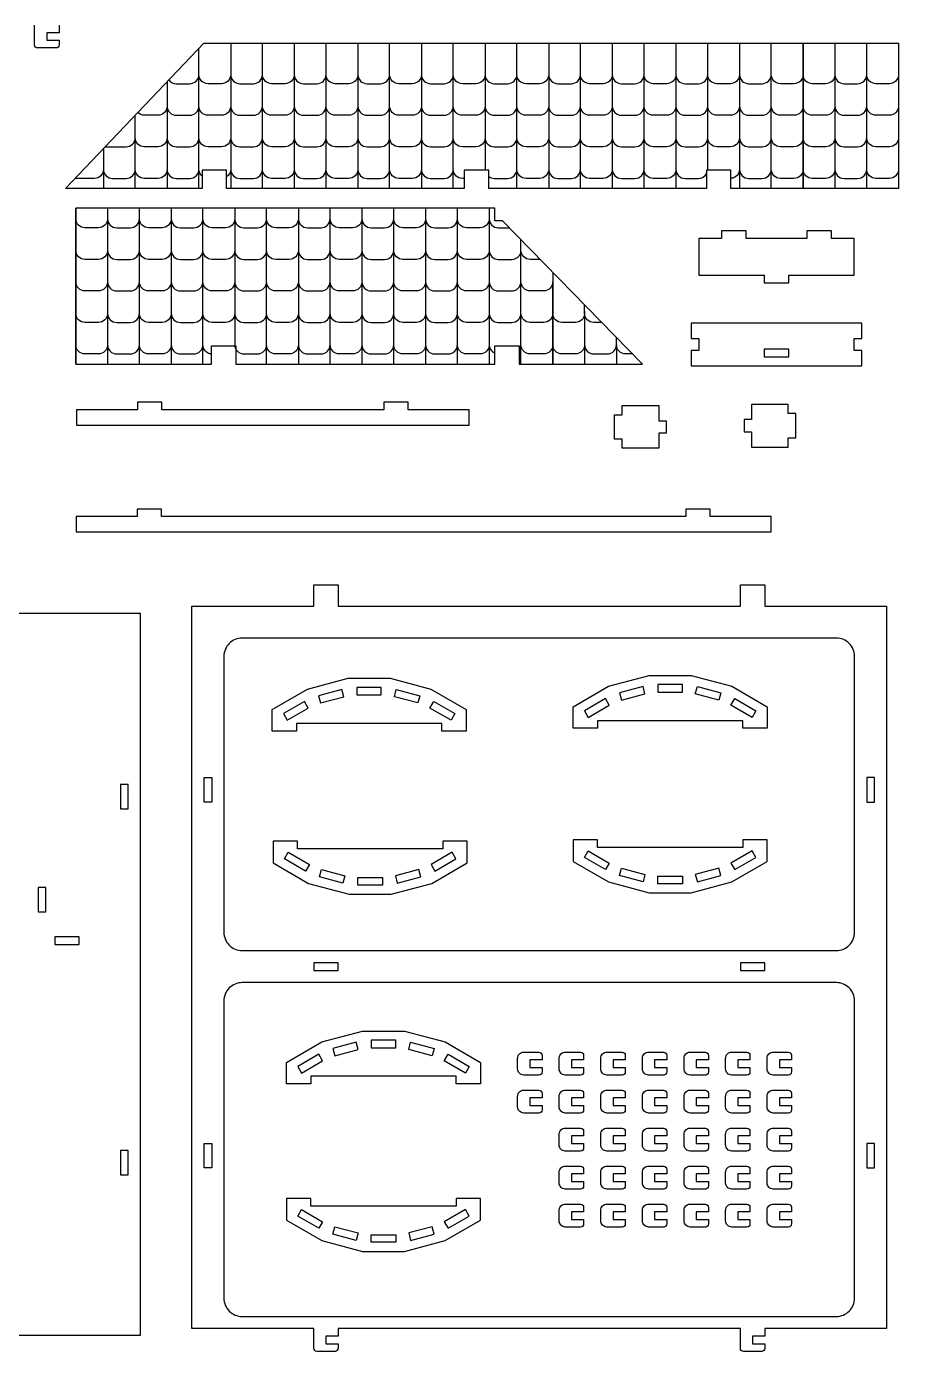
# Model space of a CAD drawing. Extents: x 450 to 4912, y 968 to 4415.
# Drawn here: x 3538 to 4912, y 979 to 3065 of the extents above; entities that cross this region are included whole.
import ezdxf

# ---------------------------------------------------------------- set-up
doc = ezdxf.new("R2010")
doc.units = 0
doc.header["$MEASUREMENT"] = 0
doc.layers.add('LAYER1', color=18, linetype='CONTINUOUS')

msp = doc.modelspace()

# ---------------------------------------------------------------- linework, layer by layer
at = {"layer": 'LAYER1'}
for points in [[(3589.5, 3067.3), (3589.5, 3055.3), (3570.3, 3055.3), (3570.3, 3043.3), (3589.5, 3043.3), (3589.5, 3036.1, -0.414214), (3584.7, 3031.3), (3555.9, 3031.3, -0.414214), (3551.1, 3036.1), (3551.1, 3067.3)], [(3762.4, 2980.9, 0.240596), (3774.1, 2975), (3795.4, 2975, 0.414214), (3809.8, 2989.4), (3809.8, 3030.7)], [(3859.9, 3038.7), (3859.9, 2989.4, -0.414214), (3845.5, 2975), (3824.2, 2975, -0.414214), (3809.8, 2989.4), (3809.8, 3022.5)], [(3859.9, 3038.7), (3859.9, 2989.4, 0.414214), (3874.3, 2975), (3895.6, 2975, 0.414214), (3910, 2989.4), (3910, 3038.7)], [(3960.1, 3038.7), (3960.1, 2989.4, -0.414214), (3945.7, 2975), (3924.4, 2975, -0.414214), (3910, 2989.4), (3910, 3038.7)], [(3960.1, 3038.7), (3960.1, 2989.4, 0.414214), (3974.5, 2975), (3995.8, 2975, 0.414214), (4010.2, 2989.4), (4010.2, 3038.7)], [(4060.3, 3038.7), (4060.3, 2989.4, -0.414214), (4045.9, 2975), (4024.6, 2975, -0.414214), (4010.2, 2989.4), (4010.2, 3038.7)], [(4060.3, 3038.7), (4060.3, 2989.4, 0.414214), (4074.7, 2975), (4095.9, 2975, 0.414214), (4110.3, 2989.4), (4110.3, 3038.7)], [(4160.4, 3038.7), (4160.4, 2989.4, -0.414214), (4146, 2975), (4124.7, 2975, -0.414214), (4110.3, 2989.4), (4110.3, 3038.7)], [(4160.4, 3038.7), (4160.4, 2989.4, 0.414214), (4174.8, 2975), (4196.1, 2975, 0.414214), (4210.5, 2989.4), (4210.5, 3038.7)], [(4260.6, 3038.7), (4260.6, 2989.4, -0.414214), (4246.2, 2975), (4224.9, 2975, -0.414214), (4210.5, 2989.4), (4210.5, 3038.7)], [(4260.6, 3038.7), (4260.6, 2989.4, 0.414214), (4275, 2975), (4296.3, 2975, 0.414214), (4310.7, 2989.4), (4310.7, 3038.7)], [(4360.8, 3038.7), (4360.8, 2989.4, -0.414214), (4346.4, 2975), (4325.1, 2975, -0.414214), (4310.7, 2989.4), (4310.7, 3038.7)], [(4360.8, 3038.7), (4360.8, 2989.4, 0.414214), (4375.2, 2975), (4396.5, 2975, 0.414214), (4410.9, 2989.4), (4410.9, 3038.7)], [(4461, 3038.7), (4461, 2989.4, -0.414214), (4446.6, 2975), (4425.3, 2975, -0.414214), (4410.9, 2989.4), (4410.9, 3038.7)], [(4461, 3038.7), (4461, 2989.4, 0.414214), (4475.4, 2975), (4496.7, 2975, 0.414214), (4511.1, 2989.4), (4511.1, 3038.7)], [(4561.2, 3038.7), (4561.2, 2989.4, -0.414214), (4546.8, 2975), (4525.5, 2975, -0.414214), (4511.1, 2989.4), (4511.1, 3038.7)], [(4561.2, 3038.7), (4561.2, 2989.4, 0.414214), (4575.6, 2975), (4596.9, 2975, 0.414214), (4611.3, 2989.4), (4611.3, 3038.7)], [(4661.4, 3038.7), (4661.4, 2989.4, -0.414214), (4647, 2975), (4625.7, 2975, -0.414214), (4611.3, 2989.4), (4611.3, 3038.7)], [(4661.4, 3038.7), (4661.4, 2989.4, 0.414214), (4675.8, 2975), (4697.1, 2975, 0.414214), (4711.5, 2989.4), (4711.5, 3038.7)], [(4761.6, 3038.7), (4761.6, 2989.4, -0.414214), (4747.2, 2975), (4725.9, 2975, -0.414214), (4711.5, 2989.4), (4711.5, 3038.7)], [(4811.7, 3038.7), (4811.7, 2989.4, -0.414214), (4797.3, 2975), (4776, 2975, -0.414214), (4761.6, 2989.4), (4761.6, 3038.7)], [(4811.7, 3038.7), (4811.7, 2989.4, 0.414214), (4826.1, 2975), (4847.4, 2975, 0.414214), (4861.8, 2989.4), (4861.8, 3038.7)], [(4911.9, 3038.7), (4911.9, 2989.4, -0.414214), (4897.5, 2975), (4876.2, 2975, -0.414214), (4861.8, 2989.4), (4861.8, 3038.7)], [(3759.7, 2978.1), (3759.7, 2939.7, 0.414214), (3774.1, 2925.3), (3795.4, 2925.3, 0.414214), (3809.8, 2939.7), (3809.8, 2989.4)], [(3859.9, 2989.4), (3859.9, 2939.7, -0.414214), (3845.5, 2925.3), (3824.2, 2925.3, -0.414214), (3809.8, 2939.7), (3809.8, 2989.4)], [(3859.9, 2989.4), (3859.9, 2939.7, 0.414214), (3874.3, 2925.3), (3895.6, 2925.3, 0.414214), (3910, 2939.7), (3910, 2989.4)], [(3960.1, 2989.4), (3960.1, 2939.7, -0.414214), (3945.7, 2925.3), (3924.4, 2925.3, -0.414214), (3910, 2939.7), (3910, 2989.4)], [(3960.1, 2989.4), (3960.1, 2939.7, 0.414214), (3974.5, 2925.3), (3995.8, 2925.3, 0.414214), (4010.2, 2939.7), (4010.2, 2989.4)], [(4060.3, 2989.4), (4060.3, 2939.7, -0.414214), (4045.9, 2925.3), (4024.6, 2925.3, -0.414214), (4010.2, 2939.7), (4010.2, 2989.4)], [(4060.3, 2989.4), (4060.3, 2939.7, 0.414214), (4074.7, 2925.3), (4095.9, 2925.3, 0.414214), (4110.3, 2939.7), (4110.3, 2989.4)], [(4160.4, 2989.4), (4160.4, 2939.7, -0.414214), (4146, 2925.3), (4124.7, 2925.3, -0.414214), (4110.3, 2939.7), (4110.3, 2989.4)], [(4160.4, 2989.4), (4160.4, 2939.7, 0.414214), (4174.8, 2925.3), (4196.1, 2925.3, 0.414214), (4210.5, 2939.7), (4210.5, 2989.4)], [(4260.6, 2989.4), (4260.6, 2939.7, -0.414214), (4246.2, 2925.3), (4224.9, 2925.3, -0.414214), (4210.5, 2939.7), (4210.5, 2989.4)], [(4260.6, 2989.4), (4260.6, 2939.7, 0.414214), (4275, 2925.3), (4296.3, 2925.3, 0.414214), (4310.7, 2939.7), (4310.7, 2989.4)], [(4360.8, 2989.4), (4360.8, 2939.7, -0.414214), (4346.4, 2925.3), (4325.1, 2925.3, -0.414214), (4310.7, 2939.7), (4310.7, 2989.4)], [(4360.8, 2989.4), (4360.8, 2939.7, 0.414214), (4375.2, 2925.3), (4396.5, 2925.3, 0.414214), (4410.9, 2939.7), (4410.9, 2989.4)], [(4461, 2989.4), (4461, 2939.7, -0.414214), (4446.6, 2925.3), (4425.3, 2925.3, -0.414214), (4410.9, 2939.7), (4410.9, 2989.4)], [(4461, 2989.4), (4461, 2939.7, 0.414214), (4475.4, 2925.3), (4496.7, 2925.3, 0.414214), (4511.1, 2939.7), (4511.1, 2989.4)], [(4561.2, 2989.4), (4561.2, 2939.7, -0.414214), (4546.8, 2925.3), (4525.5, 2925.3, -0.414214), (4511.1, 2939.7), (4511.1, 2989.4)], [(4561.2, 2989.4), (4561.2, 2939.7, 0.414214), (4575.6, 2925.3), (4596.9, 2925.3, 0.414214), (4611.3, 2939.7), (4611.3, 2989.4)], [(4661.4, 2989.4), (4661.4, 2939.7, -0.414214), (4647, 2925.3), (4625.7, 2925.3, -0.414214), (4611.3, 2939.7), (4611.3, 2989.4)], [(4661.4, 2989.4), (4661.4, 2939.7, 0.414214), (4675.8, 2925.3), (4697.1, 2925.3, 0.414214), (4711.5, 2939.7), (4711.5, 2989.4)], [(4761.6, 2989.4), (4761.6, 2939.7, -0.414214), (4747.2, 2925.3), (4725.9, 2925.3, -0.414214), (4711.5, 2939.7), (4711.5, 2989.4)], [(4811.7, 2989.4), (4811.7, 2939.7, -0.414214), (4797.3, 2925.3), (4776, 2925.3, -0.414214), (4761.6, 2939.7), (4761.6, 2989.4)], [(4811.7, 2989.4), (4811.7, 2939.7, 0.414214), (4826.1, 2925.3), (4847.4, 2925.3, 0.414214), (4861.8, 2939.7), (4861.8, 2989.4)], [(4911.9, 2989.4), (4911.9, 2939.7, -0.414214), (4897.5, 2925.3), (4876.2, 2925.3, -0.414214), (4861.8, 2939.7), (4861.8, 2989.4)], [(3759.7, 2967.7), (3759.7, 2939.7, -0.414214), (3745.3, 2925.3), (3724, 2925.3, -0.203614), (3713.6, 2929.7)], [(3759.7, 2939.7), (3759.7, 2890, -0.414214), (3745.3, 2875.6), (3724, 2875.6, -0.414214), (3709.6, 2890), (3709.6, 2925.5)], [(3759.7, 2939.7), (3759.7, 2890, 0.414214), (3774.1, 2875.6), (3795.4, 2875.6, 0.414214), (3809.8, 2890), (3809.8, 2939.7)], [(3859.9, 2939.7), (3859.9, 2890, -0.414214), (3845.5, 2875.6), (3824.2, 2875.6, -0.414214), (3809.8, 2890), (3809.8, 2939.7)], [(3859.9, 2939.7), (3859.9, 2890, 0.414214), (3874.3, 2875.6), (3895.6, 2875.6, 0.414214), (3910, 2890), (3910, 2939.7)], [(3960.1, 2939.7), (3960.1, 2890, -0.414214), (3945.7, 2875.6), (3924.4, 2875.6, -0.414214), (3910, 2890), (3910, 2939.7)], [(3960.1, 2939.7), (3960.1, 2890, 0.414214), (3974.5, 2875.6), (3995.8, 2875.6, 0.414214), (4010.2, 2890), (4010.2, 2939.7)], [(4060.3, 2939.7), (4060.3, 2890, -0.414214), (4045.9, 2875.6), (4024.6, 2875.6, -0.414214), (4010.2, 2890), (4010.2, 2939.7)], [(4060.3, 2939.7), (4060.3, 2890, 0.414214), (4074.7, 2875.6), (4095.9, 2875.6, 0.414214), (4110.3, 2890), (4110.3, 2939.7)], [(4160.4, 2939.7), (4160.4, 2890, -0.414214), (4146, 2875.6), (4124.7, 2875.6, -0.414214), (4110.3, 2890), (4110.3, 2939.7)], [(4160.4, 2939.7), (4160.4, 2890, 0.414214), (4174.8, 2875.6), (4196.1, 2875.6, 0.414214), (4210.5, 2890), (4210.5, 2939.7)], [(4260.6, 2939.7), (4260.6, 2890, -0.414214), (4246.2, 2875.6), (4224.9, 2875.6, -0.414214), (4210.5, 2890), (4210.5, 2939.7)], [(4260.6, 2939.7), (4260.6, 2890, 0.414214), (4275, 2875.6), (4296.3, 2875.6, 0.414214), (4310.7, 2890), (4310.7, 2939.7)], [(4360.8, 2939.7), (4360.8, 2890, -0.414214), (4346.4, 2875.6), (4325.1, 2875.6, -0.414214), (4310.7, 2890), (4310.7, 2939.7)], [(4360.8, 2939.7), (4360.8, 2890, 0.414214), (4375.2, 2875.6), (4396.5, 2875.6, 0.414214), (4410.9, 2890), (4410.9, 2939.7)], [(4461, 2939.7), (4461, 2890, -0.414214), (4446.6, 2875.6), (4425.3, 2875.6, -0.414214), (4410.9, 2890), (4410.9, 2939.7)], [(4461, 2939.7), (4461, 2890, 0.414214), (4475.4, 2875.6), (4496.7, 2875.6, 0.414214), (4511.1, 2890), (4511.1, 2939.7)], [(4561.2, 2939.7), (4561.2, 2890, -0.414214), (4546.8, 2875.6), (4525.5, 2875.6, -0.414214), (4511.1, 2890), (4511.1, 2939.7)], [(4561.2, 2939.7), (4561.2, 2890, 0.414214), (4575.6, 2875.6), (4596.9, 2875.6, 0.414214), (4611.3, 2890), (4611.3, 2939.7)], [(4661.4, 2939.7), (4661.4, 2890, -0.414214), (4647, 2875.6), (4625.7, 2875.6, -0.414214), (4611.3, 2890), (4611.3, 2939.7)], [(4661.4, 2939.7), (4661.4, 2890, 0.414214), (4675.8, 2875.6), (4697.1, 2875.6, 0.414214), (4711.5, 2890), (4711.5, 2939.7)], [(4761.6, 2939.7), (4761.6, 2890, -0.414214), (4747.2, 2875.6), (4725.9, 2875.6, -0.414214), (4711.5, 2890), (4711.5, 2939.7)], [(4811.7, 2939.7), (4811.7, 2890, -0.414214), (4797.3, 2875.6), (4776, 2875.6, -0.414214), (4761.6, 2890), (4761.6, 2939.7)], [(4811.7, 2939.7), (4811.7, 2890, 0.414214), (4826.1, 2875.6), (4847.4, 2875.6, 0.414214), (4861.8, 2890), (4861.8, 2939.7)], [(4911.9, 2939.7), (4911.9, 2890, -0.414214), (4897.5, 2875.6), (4876.2, 2875.6, -0.414214), (4861.8, 2890), (4861.8, 2939.7)], [(3662.1, 2875.6), (3695.2, 2875.6, 0.414214), (3709.6, 2890), (3709.6, 2912.8)], [(3659.5, 2857.9), (3659.5, 2840.3, 0.414214), (3673.9, 2825.9), (3695.2, 2825.9, 0.414214), (3709.6, 2840.3), (3709.6, 2890)], [(3759.7, 2890), (3759.7, 2840.3, -0.414214), (3745.3, 2825.9), (3724, 2825.9, -0.414214), (3709.6, 2840.3), (3709.6, 2890)], [(3759.7, 2890), (3759.7, 2840.3, 0.414214), (3774.1, 2825.9), (3795.4, 2825.9, 0.414214), (3809.8, 2840.3), (3809.8, 2890)], [(3815.1, 2829.2, -0.225173), (3809.8, 2840.3), (3809.8, 2890)], [(3859.9, 2890), (3859.9, 2840.3, -0.250585), (3853.5, 2828.4)], [(3859.9, 2890), (3859.9, 2840.3, 0.414214), (3874.3, 2825.9), (3895.6, 2825.9, 0.414214), (3910, 2840.3), (3910, 2890)], [(3960.1, 2890), (3960.1, 2840.3, -0.414214), (3945.7, 2825.9), (3924.4, 2825.9, -0.414214), (3910, 2840.3), (3910, 2890)], [(3960.1, 2890), (3960.1, 2840.3, 0.414214), (3974.5, 2825.9), (3995.8, 2825.9, 0.414214), (4010.2, 2840.3), (4010.2, 2890)], [(4060.3, 2890), (4060.3, 2840.3, -0.414214), (4045.9, 2825.9), (4024.6, 2825.9, -0.414214), (4010.2, 2840.3), (4010.2, 2890)], [(4060.3, 2890), (4060.3, 2840.3, 0.414214), (4074.7, 2825.9), (4095.9, 2825.9, 0.414214), (4110.3, 2840.3), (4110.3, 2890)], [(4160.4, 2890), (4160.4, 2840.3, -0.414214), (4146, 2825.9), (4124.7, 2825.9, -0.414214), (4110.3, 2840.3), (4110.3, 2890)], [(4160.4, 2890), (4160.4, 2840.3, 0.414214), (4174.8, 2825.9), (4196.1, 2825.9, 0.414214), (4210.5, 2840.3), (4210.5, 2890)], [(4227.9, 2825.9), (4224.9, 2825.9, -0.414214), (4210.5, 2840.3), (4210.5, 2890)], [(4260.6, 2890), (4260.6, 2840.3, 0.02405), (4260.7, 2839)], [(4260.6, 2890), (4260.6, 2840.3, -0.02405), (4260.6, 2839)], [(4266.3, 2828.9, 0.165063), (4275, 2825.9), (4296.3, 2825.9, 0.414214), (4310.7, 2840.3), (4310.7, 2890)], [(4360.8, 2890), (4360.8, 2840.3, -0.414214), (4346.4, 2825.9), (4325.1, 2825.9, -0.414214), (4310.7, 2840.3), (4310.7, 2890)], [(4360.8, 2890), (4360.8, 2840.3, 0.414214), (4375.2, 2825.9), (4396.5, 2825.9, 0.414214), (4410.9, 2840.3), (4410.9, 2890)], [(4461, 2890), (4461, 2840.3, -0.414214), (4446.6, 2825.9), (4425.3, 2825.9, -0.414214), (4410.9, 2840.3), (4410.9, 2890)], [(4461, 2890), (4461, 2840.3, 0.414214), (4475.4, 2825.9), (4496.7, 2825.9, 0.414214), (4511.1, 2840.3), (4511.1, 2890)], [(4561.2, 2890), (4561.2, 2840.3, -0.414214), (4546.8, 2825.9), (4525.5, 2825.9, -0.414214), (4511.1, 2840.3), (4511.1, 2890)], [(4561.2, 2890), (4561.2, 2840.3, 0.414214), (4575.6, 2825.9), (4596.9, 2825.9, 0.2717), (4609.5, 2833.3)], [(4611.2, 2839, 0.02405), (4611.3, 2840.3), (4611.3, 2890)], [(4611.4, 2839, -0.02405), (4611.3, 2840.3), (4611.3, 2890)], [(4661.4, 2890), (4661.4, 2840.3, -0.396511), (4647.9, 2826)], [(4661.4, 2890), (4661.4, 2840.3, 0.414214), (4675.8, 2825.9), (4697.1, 2825.9, 0.414214), (4711.5, 2840.3), (4711.5, 2890)], [(4761.6, 2890), (4761.6, 2840.3, -0.414214), (4747.2, 2825.9), (4725.9, 2825.9, -0.414214), (4711.5, 2840.3), (4711.5, 2890)], [(4811.7, 2890), (4811.7, 2840.3, -0.414214), (4797.3, 2825.9), (4776, 2825.9, -0.414214), (4761.6, 2840.3), (4761.6, 2890)], [(4811.7, 2890), (4811.7, 2840.3, 0.414214), (4826.1, 2825.9), (4847.4, 2825.9, 0.414214), (4861.8, 2840.3), (4861.8, 2890)], [(4911.9, 2890), (4911.9, 2840.3, -0.414214), (4897.5, 2825.9), (4876.2, 2825.9, -0.414214), (4861.8, 2840.3), (4861.8, 2890)], [(3659.5, 2872.9), (3659.5, 2840.3, -0.414214), (3645.1, 2825.9), (3614.8, 2825.9)], [(3666, 2778.8), (3666, 2762.5, -0.414214), (3651.6, 2748.1), (3630.3, 2748.1, -0.414214), (3615.9, 2762.5), (3615.9, 2778.8)], [(3666, 2778.8), (3666, 2762.5, 0.414214), (3680.4, 2748.1), (3701.7, 2748.1, 0.414214), (3716.1, 2762.5), (3716.1, 2778.8)], [(3766.2, 2778.8), (3766.2, 2762.5, -0.414214), (3751.8, 2748.1), (3730.5, 2748.1, -0.414214), (3716.1, 2762.5), (3716.1, 2778.8)], [(3766.2, 2778.8), (3766.2, 2762.5, 0.414214), (3780.6, 2748.1), (3801.8, 2748.1, 0.414214), (3816.2, 2762.5), (3816.2, 2778.8)], [(3866.3, 2778.8), (3866.3, 2762.5, -0.414214), (3851.9, 2748.1), (3830.6, 2748.1, -0.414214), (3816.2, 2762.5), (3816.2, 2778.8)], [(3866.3, 2778.8), (3866.3, 2762.5, 0.414214), (3880.7, 2748.1), (3902, 2748.1, 0.414214), (3916.4, 2762.5), (3916.4, 2778.8)], [(3966.5, 2778.8), (3966.5, 2762.5, -0.414214), (3952.1, 2748.1), (3930.8, 2748.1, -0.414214), (3916.4, 2762.5), (3916.4, 2778.8)], [(3966.5, 2778.8), (3966.5, 2762.5, 0.414214), (3980.9, 2748.1), (4002.2, 2748.1, 0.414214), (4016.6, 2762.5), (4016.6, 2778.8)], [(4066.7, 2778.8), (4066.7, 2762.5, -0.414214), (4052.3, 2748.1), (4031, 2748.1, -0.414214), (4016.6, 2762.5), (4016.6, 2778.8)], [(4066.7, 2778.8), (4066.7, 2762.5, 0.414214), (4081.1, 2748.1), (4102.4, 2748.1, 0.414214), (4116.8, 2762.5), (4116.8, 2778.8)], [(4166.9, 2778.8), (4166.9, 2762.5, -0.414214), (4152.5, 2748.1), (4131.2, 2748.1, -0.414214), (4116.8, 2762.5), (4116.8, 2778.8)], [(4166.9, 2778.8), (4166.9, 2762.5, 0.414214), (4181.3, 2748.1), (4202.6, 2748.1, 0.414214), (4217, 2762.5), (4217, 2778.8)], [(4267.1, 2778.8), (4267.1, 2762.5, -0.414214), (4252.7, 2748.1), (4231.4, 2748.1, -0.414214), (4217, 2762.5), (4217, 2778.8)], [(4267.1, 2778.8), (4267.1, 2762.5, 0.414214), (4281.5, 2748.1), (4298.5, 2748.1)], [(3666, 2762.2), (3666, 2712.8, -0.414214), (3651.6, 2698.4), (3630.3, 2698.4, -0.414214), (3615.9, 2712.8), (3615.9, 2762.2)], [(3666, 2762.2), (3666, 2712.8, 0.414214), (3680.4, 2698.4), (3701.7, 2698.4, 0.414214), (3716.1, 2712.8), (3716.1, 2762.2)], [(3766.2, 2762.2), (3766.2, 2712.8, -0.414214), (3751.8, 2698.4), (3730.5, 2698.4, -0.414214), (3716.1, 2712.8), (3716.1, 2762.2)], [(3766.2, 2762.2), (3766.2, 2712.8, 0.414214), (3780.6, 2698.4), (3801.8, 2698.4, 0.414214), (3816.2, 2712.8), (3816.2, 2762.2)], [(3866.3, 2762.2), (3866.3, 2712.8, -0.414214), (3851.9, 2698.4), (3830.6, 2698.4, -0.414214), (3816.2, 2712.8), (3816.2, 2762.2)], [(3866.3, 2762.2), (3866.3, 2712.8, 0.414214), (3880.7, 2698.4), (3902, 2698.4, 0.414214), (3916.4, 2712.8), (3916.4, 2762.2)], [(3966.5, 2762.2), (3966.5, 2712.8, -0.414214), (3952.1, 2698.4), (3930.8, 2698.4, -0.414214), (3916.4, 2712.8), (3916.4, 2762.2)], [(3966.5, 2762.2), (3966.5, 2712.8, 0.414214), (3980.9, 2698.4), (4002.2, 2698.4, 0.414214), (4016.6, 2712.8), (4016.6, 2762.2)], [(4066.7, 2762.2), (4066.7, 2712.8, -0.414214), (4052.3, 2698.4), (4031, 2698.4, -0.414214), (4016.6, 2712.8), (4016.6, 2762.2)], [(4066.7, 2762.2), (4066.7, 2712.8, 0.414214), (4081.1, 2698.4), (4102.4, 2698.4, 0.414214), (4116.8, 2712.8), (4116.8, 2762.2)], [(4166.9, 2762.2), (4166.9, 2712.8, -0.414214), (4152.5, 2698.4), (4131.2, 2698.4, -0.414214), (4116.8, 2712.8), (4116.8, 2762.2)], [(4166.9, 2762.2), (4166.9, 2712.8, 0.414214), (4181.3, 2698.4), (4202.6, 2698.4, 0.414214), (4217, 2712.8), (4217, 2762.2)], [(4267.1, 2762.2), (4267.1, 2712.8, -0.414214), (4252.7, 2698.4), (4231.4, 2698.4, -0.414214), (4217, 2712.8), (4217, 2762.2)], [(4267.1, 2762.2), (4267.1, 2712.8, 0.414214), (4281.5, 2698.4), (4302.8, 2698.4, 0.3358), (4316.7, 2708.9)], [(3666, 2712.8), (3666, 2663.1, -0.414214), (3651.6, 2648.7), (3630.3, 2648.7, -0.414214), (3615.9, 2663.1), (3615.9, 2712.8)], [(3666, 2712.8), (3666, 2663.1, 0.414214), (3680.4, 2648.7), (3701.7, 2648.7, 0.414214), (3716.1, 2663.1), (3716.1, 2712.8)], [(3766.2, 2712.8), (3766.2, 2663.1, -0.414214), (3751.8, 2648.7), (3730.5, 2648.7, -0.414214), (3716.1, 2663.1), (3716.1, 2712.8)], [(3766.2, 2712.8), (3766.2, 2663.1, 0.414214), (3780.6, 2648.7), (3801.8, 2648.7, 0.414214), (3816.2, 2663.1), (3816.2, 2712.8)], [(3866.3, 2712.8), (3866.3, 2663.1, -0.414214), (3851.9, 2648.7), (3830.6, 2648.7, -0.414214), (3816.2, 2663.1), (3816.2, 2712.8)], [(3866.3, 2712.8), (3866.3, 2663.1, 0.414214), (3880.7, 2648.7), (3902, 2648.7, 0.414214), (3916.4, 2663.1), (3916.4, 2712.8)], [(3966.5, 2712.8), (3966.5, 2663.1, -0.414214), (3952.1, 2648.7), (3930.8, 2648.7, -0.414214), (3916.4, 2663.1), (3916.4, 2712.8)], [(3966.5, 2712.8), (3966.5, 2663.1, 0.414214), (3980.9, 2648.7), (4002.2, 2648.7, 0.414214), (4016.6, 2663.1), (4016.6, 2712.8)], [(4066.7, 2712.8), (4066.7, 2663.1, -0.414214), (4052.3, 2648.7), (4031, 2648.7, -0.414214), (4016.6, 2663.1), (4016.6, 2712.8)], [(4066.7, 2712.8), (4066.7, 2663.1, 0.414214), (4081.1, 2648.7), (4102.4, 2648.7, 0.414214), (4116.8, 2663.1), (4116.8, 2712.8)], [(4166.9, 2712.8), (4166.9, 2663.1, -0.414214), (4152.5, 2648.7), (4131.2, 2648.7, -0.414214), (4116.8, 2663.1), (4116.8, 2712.8)], [(4166.9, 2712.8), (4166.9, 2663.1, 0.414214), (4181.3, 2648.7), (4202.6, 2648.7, 0.414214), (4217, 2663.1), (4217, 2712.8)], [(4267.1, 2712.8), (4267.1, 2663.1, -0.414214), (4252.7, 2648.7), (4231.4, 2648.7, -0.414214), (4217, 2663.1), (4217, 2712.8)], [(4267.1, 2712.8), (4267.1, 2663.1, 0.414214), (4281.5, 2648.7), (4302.8, 2648.7, 0.414214), (4317.2, 2663.1), (4317.2, 2708.4)], [(4347.2, 2698.4), (4331.6, 2698.4, -0.414214), (4317.2, 2712.8), (4317.2, 2729)], [(4367.3, 2677.9), (4367.3, 2663.1, -0.414214), (4352.9, 2648.7), (4331.6, 2648.7, -0.414214), (4317.2, 2663.1), (4317.2, 2712.8)], [(3666, 2663.1), (3666, 2613.4, -0.414214), (3651.6, 2599), (3630.3, 2599, -0.414214), (3615.9, 2613.4), (3615.9, 2663.1)], [(3666, 2663.1), (3666, 2613.4, 0.414214), (3680.4, 2599), (3701.7, 2599, 0.414214), (3716.1, 2613.4), (3716.1, 2663.1)], [(3766.2, 2663.1), (3766.2, 2613.4, -0.414214), (3751.8, 2599), (3730.5, 2599, -0.414214), (3716.1, 2613.4), (3716.1, 2663.1)], [(3766.2, 2663.1), (3766.2, 2613.4, 0.414214), (3780.6, 2599), (3801.8, 2599, 0.414214), (3816.2, 2613.4), (3816.2, 2663.1)], [(3866.3, 2663.1), (3866.3, 2613.4, -0.414214), (3851.9, 2599), (3830.6, 2599, -0.414214), (3816.2, 2613.4), (3816.2, 2663.1)], [(3866.3, 2663.1), (3866.3, 2613.4, 0.414214), (3880.7, 2599), (3902, 2599, 0.414214), (3916.4, 2613.4), (3916.4, 2663.1)], [(3966.5, 2663.1), (3966.5, 2613.4, -0.414214), (3952.1, 2599), (3930.8, 2599, -0.414214), (3916.4, 2613.4), (3916.4, 2663.1)], [(3966.5, 2663.1), (3966.5, 2613.4, 0.414214), (3980.9, 2599), (4002.2, 2599, 0.414214), (4016.6, 2613.4), (4016.6, 2663.1)], [(4066.7, 2663.1), (4066.7, 2613.4, -0.414214), (4052.3, 2599), (4031, 2599, -0.414214), (4016.6, 2613.4), (4016.6, 2663.1)], [(4066.7, 2663.1), (4066.7, 2613.4, 0.414214), (4081.1, 2599), (4102.4, 2599, 0.414214), (4116.8, 2613.4), (4116.8, 2663.1)], [(4166.9, 2663.1), (4166.9, 2613.4, -0.414214), (4152.5, 2599), (4131.2, 2599, -0.414214), (4116.8, 2613.4), (4116.8, 2663.1)], [(4166.9, 2663.1), (4166.9, 2613.4, 0.414214), (4181.3, 2599), (4202.6, 2599, 0.414214), (4217, 2613.4), (4217, 2663.1)], [(4267.1, 2663.1), (4267.1, 2613.4, -0.414214), (4252.7, 2599), (4231.4, 2599, -0.414214), (4217, 2613.4), (4217, 2663.1)], [(4267.1, 2663.1), (4267.1, 2613.4, 0.414214), (4281.5, 2599), (4302.8, 2599, 0.414214), (4317.2, 2613.4), (4317.2, 2663.1)], [(4367.3, 2663.1), (4367.3, 2613.4, -0.414214), (4352.9, 2599), (4331.6, 2599, -0.414214), (4317.2, 2613.4), (4317.2, 2663.1)], [(4417.4, 2616.9), (4417.4, 2613.4, -0.414214), (4403, 2599), (4381.7, 2599, -0.414214), (4367.3, 2613.4), (4367.3, 2663.1)], [(3666, 2613.4), (3666, 2563.8, -0.414214), (3651.6, 2549.4), (3630.3, 2549.4, -0.414214), (3615.9, 2563.8), (3615.9, 2613.4)], [(3666, 2613.4), (3666, 2563.8, 0.414214), (3680.4, 2549.4), (3701.7, 2549.4, 0.414214), (3716.1, 2563.8), (3716.1, 2613.4)], [(3766.2, 2613.4), (3766.2, 2563.8, -0.414214), (3751.8, 2549.4), (3730.5, 2549.4, -0.414214), (3716.1, 2563.8), (3716.1, 2613.4)], [(3766.2, 2613.4), (3766.2, 2563.8, 0.414214), (3780.6, 2549.4), (3801.8, 2549.4, 0.414214), (3816.2, 2563.8), (3816.2, 2613.4)], [(3829.5, 2549.4, -0.390382), (3816.2, 2563.8), (3816.2, 2613.4)], [(3866.3, 2613.4), (3866.3, 2563.8, 0.414214), (3880.7, 2549.4), (3902, 2549.4, 0.414214), (3916.4, 2563.8), (3916.4, 2613.4)], [(3866.3, 2613.4), (3866.3, 2563.8, -0.02405), (3866.3, 2562.4)], [(3966.5, 2613.4), (3966.5, 2563.8, -0.414214), (3952.1, 2549.4), (3930.8, 2549.4, -0.414214), (3916.4, 2563.8), (3916.4, 2613.4)], [(3966.5, 2613.4), (3966.5, 2563.8, 0.414214), (3980.9, 2549.4), (4002.2, 2549.4, 0.414214), (4016.6, 2563.8), (4016.6, 2613.4)], [(4066.7, 2613.4), (4066.7, 2563.8, -0.414214), (4052.3, 2549.4), (4031, 2549.4, -0.414214), (4016.6, 2563.8), (4016.6, 2613.4)], [(4066.7, 2613.4), (4066.7, 2563.8, 0.414214), (4081.1, 2549.4), (4102.4, 2549.4, 0.414214), (4116.8, 2563.8), (4116.8, 2613.4)], [(4166.9, 2613.4), (4166.9, 2563.8, -0.414214), (4152.5, 2549.4), (4131.2, 2549.4, -0.414214), (4116.8, 2563.8), (4116.8, 2613.4)], [(4166.9, 2613.4), (4166.9, 2563.8, 0.414214), (4181.3, 2549.4), (4202.6, 2549.4, 0.414214), (4217, 2563.8), (4217, 2613.4)], [(4267.1, 2613.4), (4267.1, 2563.8, -0.414214), (4252.7, 2549.4), (4231.4, 2549.4, -0.414214), (4217, 2563.8), (4217, 2613.4)], [(4267.1, 2613.4), (4267.1, 2563.8, 0.300781), (4275.9, 2550.5)], [(4314.3, 2555, 0.163773), (4317.2, 2563.8), (4317.2, 2613.4)], [(4367.3, 2613.4), (4367.3, 2563.8, -0.414214), (4352.9, 2549.4), (4331.6, 2549.4, -0.414214), (4317.2, 2563.8), (4317.2, 2613.4)], [(4417.4, 2613.4), (4417.4, 2563.8, -0.414214), (4403, 2549.4), (4381.7, 2549.4, -0.414214), (4367.3, 2563.8), (4367.3, 2613.4)], [(4444.5, 2599), (4431.8, 2599, -0.414214), (4417.4, 2613.4), (4417.4, 2626.7)], [(4417.4, 2613.4), (4417.4, 2563.8, 0.414214), (4431.8, 2549.4), (4453.1, 2549.4, 0.414214), (4467.5, 2563.8), (4467.5, 2571.2)], [(4493.2, 2549.4), (4481.9, 2549.4, -0.414214), (4467.5, 2563.8), (4467.5, 2575.6)]]:
    msp.add_lwpolyline(points, format="xyb", dxfattribs=at)
for points in [[(4266.3, 2810.2), (4266.3, 2839), (4227.9, 2839), (4227.9, 2810.2), (3853.5, 2810.2), (3853.5, 2839), (3815.1, 2839), (3815.1, 2810.2), (3599.8, 2810.2), (3817.5, 3038.7), (4911.9, 3038.7), (4911.9, 2810.2), (4647.9, 2810.2), (4647.9, 2839), (4609.5, 2839), (4609.5, 2810.2)], [(4275.9, 2533.6), (4275.9, 2562.4), (4314.3, 2562.4), (4314.3, 2533.6), (4508.7, 2533.6), (4287.9, 2758.9), (4275.9, 2758.9), (4275.9, 2778.8), (3615.9, 2778.8), (3615.9, 2533.6), (3829.5, 2533.6), (3829.5, 2562.4), (3867.9, 2562.4), (3867.9, 2533.6)], [(4671.7, 2731.3), (4671.7, 2743.3), (4633.3, 2743.3), (4633.3, 2731.3), (4597.3, 2731.3), (4597.3, 2673.7), (4700.5, 2673.7), (4700.5, 2661.7), (4738.9, 2661.7), (4738.9, 2673.7), (4842.1, 2673.7), (4842.1, 2731.3), (4806.1, 2731.3), (4806.1, 2743.3), (4767.7, 2743.3), (4767.7, 2731.3)], [(4585.3, 2573.9), (4597.3, 2573.9), (4597.3, 2554.7), (4585.3, 2554.7), (4585.3, 2530.7), (4854.1, 2530.7), (4854.1, 2554.7), (4842.1, 2554.7), (4842.1, 2573.9), (4854.1, 2573.9), (4854.1, 2597.9), (4585.3, 2597.9)], [(4700.5, 2545.1), (4738.9, 2545.1), (4738.9, 2557.1), (4700.5, 2557.1)], [(3616.9, 2461.6), (3616.9, 2437.6), (4235.4, 2437.6), (4235.4, 2461.6), (4139.4, 2461.6), (4139.4, 2473.6), (4101, 2473.6), (4101, 2461.6), (3751.3, 2461.6), (3751.3, 2473.6), (3712.9, 2473.6), (3712.9, 2461.6)], [(4534.1, 2444.1), (4546.1, 2444.1), (4546.1, 2424.9), (4534.1, 2424.9), (4534.1, 2400.9), (4476.5, 2400.9), (4476.5, 2415.3), (4464.5, 2415.3), (4464.5, 2453.7), (4476.5, 2453.7), (4476.5, 2468.1), (4534.1, 2468.1)], [(4680.5, 2446.1), (4668.5, 2446.1), (4668.5, 2426.9), (4680.5, 2426.9), (4680.5, 2402.9), (4738.1, 2402.9), (4738.1, 2417.3), (4750.1, 2417.3), (4750.1, 2455.7), (4738.1, 2455.7), (4738.1, 2470.1), (4680.5, 2470.1)], [(3616.7, 2293.3), (3616.7, 2269.3), (4711.1, 2269.3), (4711.1, 2293.3), (4615.1, 2293.3), (4615.1, 2305.3), (4576.7, 2305.3), (4576.7, 2293.3), (3751.1, 2293.3), (3751.1, 2305.3), (3712.7, 2305.3), (3712.7, 2293.3)], [(3963.7, 1967.5), (3963.7, 1955.5), (3925.3, 1955.5), (3925.3, 1989.6), (3980.9, 2021.8), (4044.9, 2038.9), (4111.1, 2038.9), (4175, 2021.8), (4230.7, 1989.6), (4230.7, 1955.5), (4192.3, 1955.5), (4192.3, 1967.5)], [(4058.8, 2012.5), (4097.2, 2012.5), (4097.2, 2024.5), (4058.8, 2024.5)], [(4437.8, 1972), (4437.8, 1960), (4399.4, 1960), (4399.4, 1994.1), (4455.1, 2026.2), (4519.1, 2043.3), (4585.3, 2043.3), (4649.2, 2026.2), (4704.9, 1994.1), (4704.9, 1960), (4666.5, 1960), (4666.5, 1972)], [(4475.4, 2004.3), (4512.5, 2014.2), (4509.4, 2025.8), (4472.3, 2015.9)], [(4533, 2016.9), (4571.4, 2016.9), (4571.4, 2028.9), (4533, 2028.9)], [(4628.9, 2004.3), (4591.8, 2014.2), (4595, 2025.8), (4632, 2015.9)], [(4001.2, 1999.9), (4038.3, 2009.8), (4035.2, 2021.4), (3998.1, 2011.4)], [(4154.7, 1999.9), (4117.7, 2009.8), (4120.8, 2021.4), (4157.9, 2011.4)], [(4423, 1977.2), (4456.3, 1996.4), (4450.3, 2006.8), (4417, 1987.6)], [(4681.3, 1977.2), (4648, 1996.4), (4654, 2006.8), (4687.3, 1987.6)], [(3948.9, 1972.7), (3982.1, 1991.9), (3976.1, 2002.3), (3942.9, 1983.1)], [(4207.1, 1972.7), (4173.8, 1991.9), (4179.8, 2002.3), (4213.1, 1983.1)], [(3830, 1882.4), (3830, 1844), (3818, 1844), (3818, 1882.4)], [(4862, 1882.4), (4862, 1844), (4874, 1844), (4874, 1882.4)], [(3686.2, 1871.4), (3686.2, 1833), (3698.2, 1833), (3698.2, 1871.4)], [(3965.3, 1770.1), (3965.3, 1782.1), (3926.9, 1782.1), (3926.9, 1748), (3982.6, 1715.9), (4046.5, 1698.7), (4112.7, 1698.7), (4176.7, 1715.9), (4232.3, 1748), (4232.3, 1782.1), (4193.9, 1782.1), (4193.9, 1770.1)], [(4437.8, 1772.3), (4437.8, 1784.3), (4399.4, 1784.3), (4399.4, 1750.2), (4455.1, 1718.1), (4519.1, 1701), (4585.3, 1701), (4649.2, 1718.1), (4704.9, 1750.2), (4704.9, 1784.3), (4666.5, 1784.3), (4666.5, 1772.3)], [(3950.5, 1764.9), (3983.8, 1745.7), (3977.8, 1735.3), (3944.5, 1754.5)], [(4208.7, 1764.9), (4175.5, 1745.7), (4181.5, 1735.3), (4214.7, 1754.5)], [(4423, 1767.1), (4456.3, 1747.9), (4450.3, 1737.5), (4417, 1756.7)], [(4681.3, 1767.1), (4648, 1747.9), (4654, 1737.5), (4687.3, 1756.7)], [(4002.8, 1737.8), (4039.9, 1727.8), (4036.8, 1716.2), (3999.7, 1726.2)], [(4156.4, 1737.8), (4119.3, 1727.8), (4122.4, 1716.2), (4159.5, 1726.2)], [(4475.4, 1740), (4512.5, 1730.1), (4509.4, 1718.5), (4472.3, 1728.4)], [(4628.9, 1740), (4591.8, 1730.1), (4595, 1718.5), (4632, 1728.4)], [(4060.4, 1725.1), (4098.8, 1725.1), (4098.8, 1713.1), (4060.4, 1713.1)], [(4533, 1727.4), (4571.4, 1727.4), (4571.4, 1715.4), (4533, 1715.4)], [(3556.6, 1709.4), (3556.6, 1671), (3568.6, 1671), (3568.6, 1709.4)], [(3583, 1619.7), (3621.4, 1619.7), (3621.4, 1631.7), (3583, 1631.7)], [(3990.8, 1578.8), (4029.2, 1578.8), (4029.2, 1590.8), (3990.8, 1590.8)], [(4662.8, 1578.8), (4701.2, 1578.8), (4701.2, 1590.8), (4662.8, 1590.8)], [(3986.3, 1412.1), (3986.3, 1400.1), (3947.9, 1400.1), (3947.9, 1434.1), (4003.5, 1466.3), (4067.5, 1483.4), (4133.7, 1483.4), (4197.6, 1466.3), (4253.3, 1434.1), (4253.3, 1400.1), (4214.9, 1400.1), (4214.9, 1412.1)], [(4023.8, 1444.4), (4060.9, 1454.3), (4057.8, 1465.9), (4020.7, 1456)], [(4081.4, 1457), (4119.8, 1457), (4119.8, 1469), (4081.4, 1469)], [(4177.3, 1444.4), (4140.3, 1454.3), (4143.4, 1465.9), (4180.5, 1456)], [(3971.5, 1417.3), (4004.7, 1436.5), (3998.7, 1446.9), (3965.5, 1427.7)], [(4229.7, 1417.3), (4196.4, 1436.5), (4202.4, 1446.9), (4235.7, 1427.7)], [(3686.2, 1295.4), (3686.2, 1257), (3698.2, 1257), (3698.2, 1295.4)], [(3830, 1306.4), (3830, 1268), (3818, 1268), (3818, 1306.4)], [(4862, 1306.4), (4862, 1268), (4874, 1268), (4874, 1306.4)], [(3986.3, 1207.7), (3986.3, 1219.7), (3947.9, 1219.7), (3947.9, 1185.6), (4003.5, 1153.4), (4067.5, 1136.3), (4133.7, 1136.3), (4197.6, 1153.4), (4253.3, 1185.6), (4253.3, 1219.7), (4214.9, 1219.7), (4214.9, 1207.7)], [(3971.5, 1202.4), (4004.7, 1183.2), (3998.7, 1172.9), (3965.5, 1192.1)], [(4229.7, 1202.4), (4196.4, 1183.2), (4202.4, 1172.9), (4235.7, 1192.1)], [(4023.8, 1175.3), (4060.9, 1165.4), (4057.8, 1153.8), (4020.7, 1163.7)], [(4177.3, 1175.3), (4140.3, 1165.4), (4143.4, 1153.8), (4180.5, 1163.7)], [(4081.4, 1162.7), (4119.8, 1162.7), (4119.8, 1150.7), (4081.4, 1150.7)]]:
    msp.add_lwpolyline(points, close=True, dxfattribs=at)
for points in [[(3659.5, 2840.3), (3659.5, 2810.2)], [(3659.5, 2840.3), (3659.5, 2810.2)], [(3709.6, 2810.2), (3709.6, 2840.3)], [(3709.6, 2810.2), (3709.6, 2840.3)], [(3759.7, 2840.3), (3759.7, 2810.2)], [(3759.7, 2840.3), (3759.7, 2810.2)], [(3809.8, 2810.2), (3809.8, 2840.3)], [(3809.8, 2810.2), (3809.8, 2840.3)], [(3859.9, 2840.3), (3859.9, 2810.2)], [(3859.9, 2840.3), (3859.9, 2810.2)], [(3910, 2810.2), (3910, 2840.3)], [(3910, 2810.2), (3910, 2840.3)], [(3960.1, 2840.3), (3960.1, 2810.2)], [(3960.1, 2840.3), (3960.1, 2810.2)], [(4010.2, 2810.2), (4010.2, 2840.3)], [(4010.2, 2810.2), (4010.2, 2840.3)], [(4060.3, 2840.3), (4060.3, 2810.2)], [(4060.3, 2840.3), (4060.3, 2810.2)], [(4110.3, 2810.2), (4110.3, 2840.3)], [(4110.3, 2810.2), (4110.3, 2840.3)], [(4160.4, 2840.3), (4160.4, 2810.2)], [(4160.4, 2840.3), (4160.4, 2810.2)], [(4210.5, 2810.2), (4210.5, 2840.3)], [(4210.5, 2810.2), (4210.5, 2840.3)], [(4260.6, 2840.3), (4260.6, 2839)], [(4260.6, 2840.3), (4260.6, 2839)], [(4310.7, 2810.2), (4310.7, 2840.3)], [(4310.7, 2810.2), (4310.7, 2840.3)], [(4360.8, 2840.3), (4360.8, 2810.2)], [(4360.8, 2840.3), (4360.8, 2810.2)], [(4410.9, 2810.2), (4410.9, 2840.3)], [(4410.9, 2810.2), (4410.9, 2840.3)], [(4461, 2840.3), (4461, 2810.2)], [(4461, 2840.3), (4461, 2810.2)], [(4511.1, 2810.2), (4511.1, 2840.3)], [(4511.1, 2810.2), (4511.1, 2840.3)], [(4561.2, 2840.3), (4561.2, 2810.2)], [(4561.2, 2840.3), (4561.2, 2810.2)], [(4611.3, 2839), (4611.3, 2840.3)], [(4611.3, 2839), (4611.3, 2840.3)], [(4661.4, 2840.3), (4661.4, 2810.2)], [(4661.4, 2840.3), (4661.4, 2810.2)], [(4711.5, 2810.2), (4711.5, 2840.3)], [(4711.5, 2810.2), (4711.5, 2840.3)], [(4761.6, 2840.3), (4761.6, 2810.2)], [(4761.6, 2810.2), (4761.6, 2840.3)], [(4811.7, 2840.3), (4811.7, 2810.2)], [(4811.7, 2840.3), (4811.7, 2810.2)], [(4861.8, 2810.2), (4861.8, 2840.3)], [(4861.8, 2810.2), (4861.8, 2840.3)], [(4911.9, 2840.3), (4911.9, 2810.2)], [(3615.9, 2533.6), (3615.9, 2563.8)], [(3666, 2563.8), (3666, 2533.6)], [(3666, 2563.8), (3666, 2533.6)], [(3716.1, 2533.6), (3716.1, 2563.8)], [(3716.1, 2533.6), (3716.1, 2563.8)], [(3766.2, 2563.8), (3766.2, 2533.6)], [(3766.2, 2563.8), (3766.2, 2533.6)], [(3816.2, 2533.6), (3816.2, 2563.8)], [(3816.2, 2533.6), (3816.2, 2563.8)], [(3866.3, 2563.8), (3866.3, 2562.4)], [(3866.3, 2563.8), (3866.3, 2562.4)], [(3916.4, 2533.6), (3916.4, 2563.8)], [(3916.4, 2533.6), (3916.4, 2563.8)], [(3966.5, 2563.8), (3966.5, 2533.6)], [(3966.5, 2563.8), (3966.5, 2533.6)], [(4016.6, 2533.6), (4016.6, 2563.8)], [(4016.6, 2533.6), (4016.6, 2563.8)], [(4066.7, 2563.8), (4066.7, 2533.6)], [(4066.7, 2563.8), (4066.7, 2533.6)], [(4116.8, 2533.6), (4116.8, 2563.8)], [(4116.8, 2533.6), (4116.8, 2563.8)], [(4166.9, 2563.8), (4166.9, 2533.6)], [(4166.9, 2563.8), (4166.9, 2533.6)], [(4217, 2533.6), (4217, 2563.8)], [(4217, 2533.6), (4217, 2563.8)], [(4267.1, 2563.8), (4267.1, 2533.6)], [(4267.1, 2563.8), (4267.1, 2533.6)], [(4317.2, 2533.6), (4317.2, 2563.8)], [(4317.2, 2533.6), (4317.2, 2563.8)], [(4367.3, 2563.8), (4367.3, 2533.6)], [(4367.3, 2533.6), (4367.3, 2563.8)], [(4417.4, 2563.8), (4417.4, 2533.6)], [(4417.4, 2563.8), (4417.4, 2533.6)], [(4467.5, 2563.8), (4467.5, 2533.6)], [(3525.4, 2141.4), (3717.4, 2141.4), (3717.4, 1003.8), (3525.4, 1003.8)]]:
    msp.add_lwpolyline(points, dxfattribs=at)
for points in [[(4029.2, 2152.4), (4662.8, 2152.4), (4662.8, 2186), (4701.2, 2186), (4701.2, 2152.4), (4893.2, 2152.4), (4893.2, 1014.8), (4701.2, 1014.8), (4701.2, 1002.8), (4682, 1002.8), (4682, 990.8), (4701.2, 990.8), (4701.2, 983.6, -0.414214), (4696.4, 978.8), (4667.6, 978.8, -0.414214), (4662.8, 983.6), (4662.8, 1014.8), (4029.2, 1014.8), (4029.2, 1002.8), (4010, 1002.8), (4010, 990.8), (4029.2, 990.8), (4029.2, 983.6, -0.414214), (4024.4, 978.8), (3995.6, 978.8, -0.414214), (3990.8, 983.6), (3990.8, 1014.8), (3798.8, 1014.8), (3798.8, 2152.4), (3990.8, 2152.4), (3990.8, 2186), (4029.2, 2186)], [(4814, 2102), (3878, 2102, 0.414214), (3849.2, 2073.2), (3849.2, 1638.8, 0.414214), (3878, 1610), (4814, 1610, 0.414214), (4842.8, 1638.8), (4842.8, 2073.2, 0.414214)], [(4814, 1559.6), (3878, 1559.6, 0.414214), (3849.2, 1530.8), (3849.2, 1062.8, 0.414214), (3878, 1034), (4814, 1034, 0.414214), (4842.8, 1062.8), (4842.8, 1530.8, 0.414214)], [(4345.5, 1414.1), (4321.5, 1414.1, -0.414214), (4311.9, 1423.7), (4311.9, 1440.5, -0.414214), (4321.5, 1450.1), (4345.5, 1450.1, -0.414214), (4350.3, 1445.3), (4350.3, 1438.1), (4331.1, 1438.1), (4331.1, 1426.1), (4350.3, 1426.1), (4350.3, 1418.9, -0.414214)], [(4411, 1414.1), (4387, 1414.1, -0.414214), (4377.4, 1423.7), (4377.4, 1440.5, -0.414214), (4387, 1450.1), (4411, 1450.1, -0.414214), (4415.8, 1445.3), (4415.8, 1438.1), (4396.6, 1438.1), (4396.6, 1426.1), (4415.8, 1426.1), (4415.8, 1418.9, -0.414214)], [(4476.6, 1414.1), (4452.6, 1414.1, -0.414214), (4443, 1423.7), (4443, 1440.5, -0.414214), (4452.6, 1450.1), (4476.6, 1450.1, -0.414214), (4481.4, 1445.3), (4481.4, 1438.1), (4462.2, 1438.1), (4462.2, 1426.1), (4481.4, 1426.1), (4481.4, 1418.9, -0.414214)], [(4542.1, 1414.1), (4518.1, 1414.1, -0.414214), (4508.5, 1423.7), (4508.5, 1440.5, -0.414214), (4518.1, 1450.1), (4542.1, 1450.1, -0.414214), (4546.9, 1445.3), (4546.9, 1438.1), (4527.7, 1438.1), (4527.7, 1426.1), (4546.9, 1426.1), (4546.9, 1418.9, -0.414214)], [(4607.6, 1414.1), (4583.6, 1414.1, -0.414214), (4574, 1423.7), (4574, 1440.5, -0.414214), (4583.6, 1450.1), (4607.6, 1450.1, -0.414214), (4612.4, 1445.3), (4612.4, 1438.1), (4593.2, 1438.1), (4593.2, 1426.1), (4612.4, 1426.1), (4612.4, 1418.9, -0.414214)], [(4673.1, 1414.1), (4649.1, 1414.1, -0.414214), (4639.5, 1423.7), (4639.5, 1440.5, -0.414214), (4649.1, 1450.1), (4673.1, 1450.1, -0.414214), (4677.9, 1445.3), (4677.9, 1438.1), (4658.7, 1438.1), (4658.7, 1426.1), (4677.9, 1426.1), (4677.9, 1418.9, -0.414214)], [(4738.6, 1414.1), (4714.6, 1414.1, -0.414214), (4705, 1423.7), (4705, 1440.5, -0.414214), (4714.6, 1450.1), (4738.6, 1450.1, -0.414214), (4743.4, 1445.3), (4743.4, 1438.1), (4724.2, 1438.1), (4724.2, 1426.1), (4743.4, 1426.1), (4743.4, 1418.9, -0.414214)], [(4345.5, 1354.3), (4321.5, 1354.3, -0.414214), (4311.9, 1363.9), (4311.9, 1380.7, -0.414214), (4321.5, 1390.3), (4345.5, 1390.3, -0.414214), (4350.3, 1385.5), (4350.3, 1378.3), (4331.1, 1378.3), (4331.1, 1366.3), (4350.3, 1366.3), (4350.3, 1359.1, -0.414214)], [(4411, 1354.3), (4387, 1354.3, -0.414214), (4377.4, 1363.9), (4377.4, 1380.7, -0.414214), (4387, 1390.3), (4411, 1390.3, -0.414214), (4415.8, 1385.5), (4415.8, 1378.3), (4396.6, 1378.3), (4396.6, 1366.3), (4415.8, 1366.3), (4415.8, 1359.1, -0.414214)], [(4476.6, 1354.3), (4452.6, 1354.3, -0.414214), (4443, 1363.9), (4443, 1380.7, -0.414214), (4452.6, 1390.3), (4476.6, 1390.3, -0.414214), (4481.4, 1385.5), (4481.4, 1378.3), (4462.2, 1378.3), (4462.2, 1366.3), (4481.4, 1366.3), (4481.4, 1359.1, -0.414214)], [(4542.1, 1354.3), (4518.1, 1354.3, -0.414214), (4508.5, 1363.9), (4508.5, 1380.7, -0.414214), (4518.1, 1390.3), (4542.1, 1390.3, -0.414214), (4546.9, 1385.5), (4546.9, 1378.3), (4527.7, 1378.3), (4527.7, 1366.3), (4546.9, 1366.3), (4546.9, 1359.1, -0.414214)], [(4607.6, 1354.3), (4583.6, 1354.3, -0.414214), (4574, 1363.9), (4574, 1380.7, -0.414214), (4583.6, 1390.3), (4607.6, 1390.3, -0.414214), (4612.4, 1385.5), (4612.4, 1378.3), (4593.2, 1378.3), (4593.2, 1366.3), (4612.4, 1366.3), (4612.4, 1359.1, -0.414214)], [(4673.1, 1354.3), (4649.1, 1354.3, -0.414214), (4639.5, 1363.9), (4639.5, 1380.7, -0.414214), (4649.1, 1390.3), (4673.1, 1390.3, -0.414214), (4677.9, 1385.5), (4677.9, 1378.3), (4658.7, 1378.3), (4658.7, 1366.3), (4677.9, 1366.3), (4677.9, 1359.1, -0.414214)], [(4738.6, 1354.3), (4714.6, 1354.3, -0.414214), (4705, 1363.9), (4705, 1380.7, -0.414214), (4714.6, 1390.3), (4738.6, 1390.3, -0.414214), (4743.4, 1385.5), (4743.4, 1378.3), (4724.2, 1378.3), (4724.2, 1366.3), (4743.4, 1366.3), (4743.4, 1359.1, -0.414214)], [(4411, 1294.4), (4387, 1294.4, -0.414214), (4377.4, 1304), (4377.4, 1320.8, -0.414214), (4387, 1330.4), (4411, 1330.4, -0.414214), (4415.8, 1325.6), (4415.8, 1318.4), (4396.6, 1318.4), (4396.6, 1306.4), (4415.8, 1306.4), (4415.8, 1299.2, -0.414214)], [(4476.6, 1294.4), (4452.6, 1294.4, -0.414214), (4443, 1304), (4443, 1320.8, -0.414214), (4452.6, 1330.4), (4476.6, 1330.4, -0.414214), (4481.4, 1325.6), (4481.4, 1318.4), (4462.2, 1318.4), (4462.2, 1306.4), (4481.4, 1306.4), (4481.4, 1299.2, -0.414214)], [(4542.1, 1294.4), (4518.1, 1294.4, -0.414214), (4508.5, 1304), (4508.5, 1320.8, -0.414214), (4518.1, 1330.4), (4542.1, 1330.4, -0.414214), (4546.9, 1325.6), (4546.9, 1318.4), (4527.7, 1318.4), (4527.7, 1306.4), (4546.9, 1306.4), (4546.9, 1299.2, -0.414214)], [(4607.6, 1294.4), (4583.6, 1294.4, -0.414214), (4574, 1304), (4574, 1320.8, -0.414214), (4583.6, 1330.4), (4607.6, 1330.4, -0.414214), (4612.4, 1325.6), (4612.4, 1318.4), (4593.2, 1318.4), (4593.2, 1306.4), (4612.4, 1306.4), (4612.4, 1299.2, -0.414214)], [(4673.1, 1294.4), (4649.1, 1294.4, -0.414214), (4639.5, 1304), (4639.5, 1320.8, -0.414214), (4649.1, 1330.4), (4673.1, 1330.4, -0.414214), (4677.9, 1325.6), (4677.9, 1318.4), (4658.7, 1318.4), (4658.7, 1306.4), (4677.9, 1306.4), (4677.9, 1299.2, -0.414214)], [(4738.6, 1294.4), (4714.6, 1294.4, -0.414214), (4705, 1304), (4705, 1320.8, -0.414214), (4714.6, 1330.4), (4738.6, 1330.4, -0.414214), (4743.4, 1325.6), (4743.4, 1318.4), (4724.2, 1318.4), (4724.2, 1306.4), (4743.4, 1306.4), (4743.4, 1299.2, -0.414214)], [(4411, 1234.6), (4387, 1234.6, -0.414214), (4377.4, 1244.2), (4377.4, 1261, -0.414214), (4387, 1270.6), (4411, 1270.6, -0.414214), (4415.8, 1265.8), (4415.8, 1258.6), (4396.6, 1258.6), (4396.6, 1246.6), (4415.8, 1246.6), (4415.8, 1239.4, -0.414214)], [(4476.6, 1234.6), (4452.6, 1234.6, -0.414214), (4443, 1244.2), (4443, 1261, -0.414214), (4452.6, 1270.6), (4476.6, 1270.6, -0.414214), (4481.4, 1265.8), (4481.4, 1258.6), (4462.2, 1258.6), (4462.2, 1246.6), (4481.4, 1246.6), (4481.4, 1239.4, -0.414214)], [(4542.1, 1234.6), (4518.1, 1234.6, -0.414214), (4508.5, 1244.2), (4508.5, 1261, -0.414214), (4518.1, 1270.6), (4542.1, 1270.6, -0.414214), (4546.9, 1265.8), (4546.9, 1258.6), (4527.7, 1258.6), (4527.7, 1246.6), (4546.9, 1246.6), (4546.9, 1239.4, -0.414214)], [(4607.6, 1234.6), (4583.6, 1234.6, -0.414214), (4574, 1244.2), (4574, 1261, -0.414214), (4583.6, 1270.6), (4607.6, 1270.6, -0.414214), (4612.4, 1265.8), (4612.4, 1258.6), (4593.2, 1258.6), (4593.2, 1246.6), (4612.4, 1246.6), (4612.4, 1239.4, -0.414214)], [(4673.1, 1234.6), (4649.1, 1234.6, -0.414214), (4639.5, 1244.2), (4639.5, 1261, -0.414214), (4649.1, 1270.6), (4673.1, 1270.6, -0.414214), (4677.9, 1265.8), (4677.9, 1258.6), (4658.7, 1258.6), (4658.7, 1246.6), (4677.9, 1246.6), (4677.9, 1239.4, -0.414214)], [(4738.6, 1234.6), (4714.6, 1234.6, -0.414214), (4705, 1244.2), (4705, 1261, -0.414214), (4714.6, 1270.6), (4738.6, 1270.6, -0.414214), (4743.4, 1265.8), (4743.4, 1258.6), (4724.2, 1258.6), (4724.2, 1246.6), (4743.4, 1246.6), (4743.4, 1239.4, -0.414214)], [(4411, 1174.8), (4387, 1174.8, -0.414214), (4377.4, 1184.4), (4377.4, 1201.2, -0.414214), (4387, 1210.8), (4411, 1210.8, -0.414214), (4415.8, 1206), (4415.8, 1198.8), (4396.6, 1198.8), (4396.6, 1186.8), (4415.8, 1186.8), (4415.8, 1179.6, -0.414214)], [(4476.6, 1174.8), (4452.6, 1174.8, -0.414214), (4443, 1184.4), (4443, 1201.2, -0.414214), (4452.6, 1210.8), (4476.6, 1210.8, -0.414214), (4481.4, 1206), (4481.4, 1198.8), (4462.2, 1198.8), (4462.2, 1186.8), (4481.4, 1186.8), (4481.4, 1179.6, -0.414214)], [(4542.1, 1174.8), (4518.1, 1174.8, -0.414214), (4508.5, 1184.4), (4508.5, 1201.2, -0.414214), (4518.1, 1210.8), (4542.1, 1210.8, -0.414214), (4546.9, 1206), (4546.9, 1198.8), (4527.7, 1198.8), (4527.7, 1186.8), (4546.9, 1186.8), (4546.9, 1179.6, -0.414214)], [(4607.6, 1174.8), (4583.6, 1174.8, -0.414214), (4574, 1184.4), (4574, 1201.2, -0.414214), (4583.6, 1210.8), (4607.6, 1210.8, -0.414214), (4612.4, 1206), (4612.4, 1198.8), (4593.2, 1198.8), (4593.2, 1186.8), (4612.4, 1186.8), (4612.4, 1179.6, -0.414214)], [(4673.1, 1174.8), (4649.1, 1174.8, -0.414214), (4639.5, 1184.4), (4639.5, 1201.2, -0.414214), (4649.1, 1210.8), (4673.1, 1210.8, -0.414214), (4677.9, 1206), (4677.9, 1198.8), (4658.7, 1198.8), (4658.7, 1186.8), (4677.9, 1186.8), (4677.9, 1179.6, -0.414214)], [(4738.6, 1174.8), (4714.6, 1174.8, -0.414214), (4705, 1184.4), (4705, 1201.2, -0.414214), (4714.6, 1210.8), (4738.6, 1210.8, -0.414214), (4743.4, 1206), (4743.4, 1198.8), (4724.2, 1198.8), (4724.2, 1186.8), (4743.4, 1186.8), (4743.4, 1179.6, -0.414214)]]:
    msp.add_lwpolyline(points, format="xyb", close=True, dxfattribs=at)

doc.saveas('drawing.dxf')
